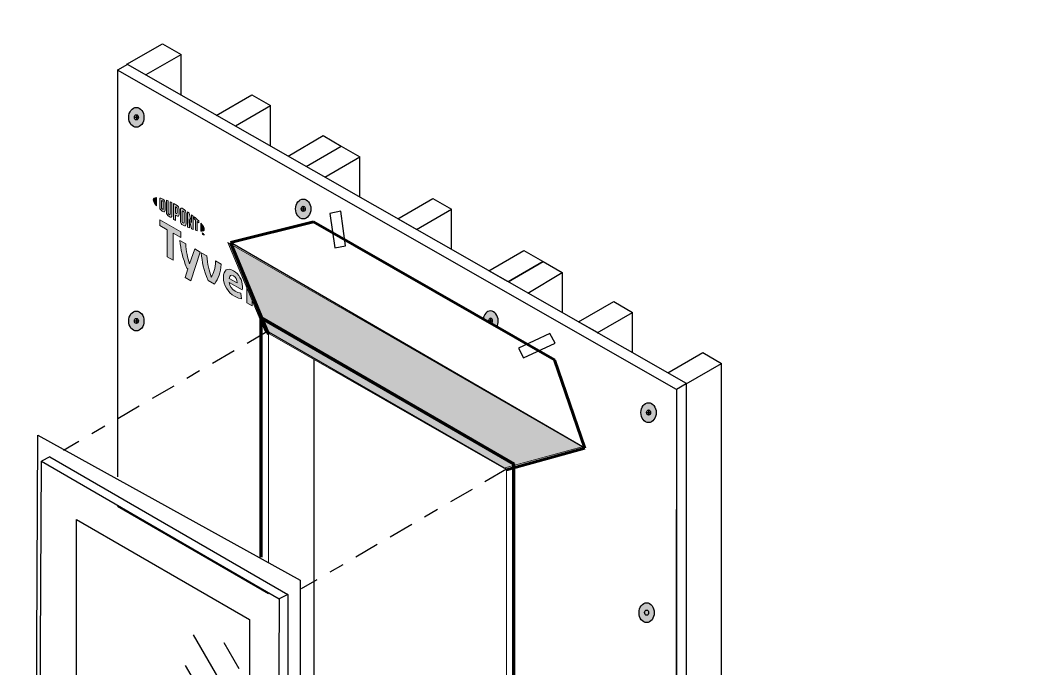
# Model space of a CAD drawing. Header units: inches. Extents: x -26 to 76, y -15 to 22.
# Drawn here: x -14.71 to -7.91, y 7.84 to 12.17 of the extents above; entities that cross this region are included whole.
import ezdxf

# ---------------------------------------------------------------- set-up
doc = ezdxf.new("R2010")
doc.units = ezdxf.units.IN
doc.header["$MEASUREMENT"] = 0
doc.linetypes.add('AI-Linetype-29', pattern=[0.541667, 0.166667, -0.041667, 0.166667, -0.041667, 0.083333, -0.041667])
doc.linetypes.add('AI-Linetype-31', pattern=[0.541667, 0.166667, -0.041667, 0.166667, -0.041667, 0.083333, -0.041667])
for name, color, linetype, lineweight in [('.ATI-DETAIL', 7, 'Continuous', 0), ('.ATI-HATCH', 7, 'Continuous', 0), ('G-ANNO-TTLB', 7, 'Continuous', 0), ('LOGOS', 7, 'Continuous', 0), ('TYVEK', 7, 'Continuous', 0)]:
    doc.layers.add(name, color=color, linetype=linetype, lineweight=lineweight)

# ---------------------------------------------------------------- blocks, each defined once
blk = doc.blocks.new('Block_88')
at = {"layer": 'TYVEK', "color": 2, "lineweight": 18, "true_color": 0xffff00}
for points in [[(-13.0516, 10.0892)], [(-13.0516, 5.9137)]]:
    blk.add_lwpolyline(points, dxfattribs=at)
blk = doc.blocks.new('Block_91')
at = {"layer": 'TYVEK', "true_color": 0x003b71, "transparency": 33554687}
h = blk.add_hatch(color=156, dxfattribs=at)
h.dxf.hatch_style = 2
edge = h.paths.add_edge_path()
edge.add_ellipse((-10.5137, 9.5484), major_axis=(0, 0.0664), ratio=0.766948, start_angle=0, end_angle=360)
at = {"layer": 'TYVEK', "color": 252, "lineweight": 25, "true_color": 0x848484}
for p, q in [((-10.5272, 9.5488), (-10.5002, 9.5488)), ((-10.5137, 9.5659), (-10.5137, 9.5316))]:
    blk.add_line(p, q, dxfattribs=at)
at = {"layer": 'TYVEK', "color": 18, "lineweight": 25, "true_color": 0x000000}
blk.add_ellipse((-10.5137, 9.5484), major_axis=(0, 0.0664), ratio=0.766948, dxfattribs=at)
at = {"layer": 'TYVEK', "color": 252, "lineweight": 25, "true_color": 0x848484}
blk.add_ellipse((-10.5137, 9.5488), major_axis=(0, 0.0171), ratio=0.788846, dxfattribs=at)
blk = doc.blocks.new('Block_92')
at = {"layer": 'TYVEK', "true_color": 0x003b71, "transparency": 33554687}
h = blk.add_hatch(color=156, dxfattribs=at)
h.dxf.hatch_style = 2
edge = h.paths.add_edge_path()
edge.add_spline(control_points=[(-11.518, 10.1611), (-11.518, 10.1468), (-11.5215, 10.1334), (-11.5273, 10.1226), (-11.5273, 10.1226), (-11.5659, 10.1447), (-11.5659, 10.1447), (-11.5659, 10.1447), (-11.569, 10.1465), (-11.569, 10.1465), (-11.569, 10.1465), (-11.5806, 10.1532), (-11.5806, 10.1532), (-11.5806, 10.1532), (-11.6187, 10.175), (-11.6187, 10.175), (-11.6138, 10.205), (-11.5934, 10.2275), (-11.569, 10.2275), (-11.5408, 10.2275), (-11.518, 10.1977), (-11.518, 10.1611)], knot_values=[0, 0, 0, 0, 1, 1, 1, 2, 2, 2, 3, 3, 3, 4, 4, 4, 5, 5, 5, 6, 6, 6, 7, 7, 7, 7], degree=3, periodic=0)
at = {"layer": 'TYVEK', "color": 252, "lineweight": 25, "true_color": 0x848484}
blk.add_line((-11.5824, 10.1614), (-11.5554, 10.1614), dxfattribs=at)
blk.add_lwpolyline([(-11.569, 10.1786), (-11.569, 10.1615), (-11.569, 10.1465)], dxfattribs=at)
at = {"layer": 'TYVEK', "color": 18, "lineweight": 25, "true_color": 0x000000}
blk.add_open_spline([(-11.518, 10.1611), (-11.518, 10.1468), (-11.5215, 10.1334), (-11.5273, 10.1226), (-11.5273, 10.1226), (-11.5659, 10.1447), (-11.5659, 10.1447), (-11.5659, 10.1447), (-11.569, 10.1465), (-11.569, 10.1465), (-11.569, 10.1465), (-11.5806, 10.1532), (-11.5806, 10.1532), (-11.5806, 10.1532), (-11.6187, 10.175), (-11.6187, 10.175), (-11.6138, 10.205), (-11.5934, 10.2275), (-11.569, 10.2275), (-11.5408, 10.2275), (-11.518, 10.1977), (-11.518, 10.1611)], degree=3, knots=[0, 0, 0, 0, 1, 1, 1, 2, 2, 2, 3, 3, 3, 4, 4, 4, 5, 5, 5, 6, 6, 6, 7, 7, 7, 7], dxfattribs=at)
at = {"layer": 'TYVEK', "color": 252, "lineweight": 25, "true_color": 0x848484}
blk.add_open_spline([(-11.5553, 10.1615), (-11.5553, 10.1533), (-11.5599, 10.1465), (-11.5659, 10.1447), (-11.5659, 10.1447), (-11.569, 10.1465), (-11.569, 10.1465), (-11.569, 10.1465), (-11.5806, 10.1532), (-11.5806, 10.1532), (-11.5819, 10.1557), (-11.5824, 10.1584), (-11.5824, 10.1615), (-11.5824, 10.1709), (-11.5763, 10.1786), (-11.569, 10.1786), (-11.5615, 10.1786), (-11.5553, 10.1709), (-11.5553, 10.1615)], degree=3, knots=[0, 0, 0, 0, 1, 1, 1, 2, 2, 2, 3, 3, 3, 4, 4, 4, 5, 5, 5, 6, 6, 6, 6], dxfattribs=at)
blk = doc.blocks.new('Block_93')
at = {"layer": 'TYVEK', "true_color": 0x003b71, "transparency": 33554687}
h = blk.add_hatch(color=156, dxfattribs=at)
h.dxf.hatch_style = 2
edge = h.paths.add_edge_path()
edge.add_ellipse((-12.8201, 10.9096), major_axis=(0, 0.0664), ratio=0.766948, start_angle=0, end_angle=360)
at = {"layer": 'TYVEK', "color": 252, "lineweight": 25, "true_color": 0x848484}
for p, q in [((-12.8336, 10.91), (-12.8066, 10.91)), ((-12.8201, 10.9272), (-12.8201, 10.8929))]:
    blk.add_line(p, q, dxfattribs=at)
at = {"layer": 'TYVEK', "color": 18, "lineweight": 25, "true_color": 0x000000}
blk.add_ellipse((-12.8201, 10.9096), major_axis=(0, 0.0664), ratio=0.766948, dxfattribs=at)
at = {"layer": 'TYVEK', "color": 252, "lineweight": 25, "true_color": 0x848484}
blk.add_ellipse((-12.8201, 10.91), major_axis=(0, 0.0171), ratio=0.788846, dxfattribs=at)
blk = doc.blocks.new('Block_94')
at = {"layer": 'TYVEK', "true_color": 0x003b71, "transparency": 33554687}
h = blk.add_hatch(color=156, dxfattribs=at)
h.dxf.hatch_style = 2
edge = h.paths.add_edge_path()
edge.add_ellipse((-13.935, 11.5215), major_axis=(0, 0.0664), ratio=0.766948, start_angle=0, end_angle=360)
at = {"layer": 'TYVEK', "color": 252, "lineweight": 25, "true_color": 0x848484}
for p, q in [((-13.9485, 11.5219), (-13.9214, 11.5219)), ((-13.935, 11.539), (-13.935, 11.5048))]:
    blk.add_line(p, q, dxfattribs=at)
at = {"layer": 'TYVEK', "color": 18, "lineweight": 25, "true_color": 0x000000}
blk.add_ellipse((-13.935, 11.5215), major_axis=(0, 0.0664), ratio=0.766948, dxfattribs=at)
at = {"layer": 'TYVEK', "color": 252, "lineweight": 25, "true_color": 0x848484}
blk.add_ellipse((-13.935, 11.5219), major_axis=(0, 0.0171), ratio=0.788846, dxfattribs=at)
blk = doc.blocks.new('Block_95')
at = {"layer": 'TYVEK', "true_color": 0x003b71, "transparency": 33554687}
h = blk.add_hatch(color=156, dxfattribs=at)
h.dxf.hatch_style = 2
edge = h.paths.add_edge_path()
edge.add_ellipse((-13.935, 10.1606), major_axis=(0, 0.0664), ratio=0.766948, start_angle=0, end_angle=360)
at = {"layer": 'TYVEK', "color": 252, "lineweight": 25, "true_color": 0x848484}
for p, q in [((-13.9485, 10.161), (-13.9214, 10.161)), ((-13.935, 10.1782), (-13.935, 10.1439))]:
    blk.add_line(p, q, dxfattribs=at)
at = {"layer": 'TYVEK', "color": 18, "lineweight": 25, "true_color": 0x000000}
blk.add_ellipse((-13.935, 10.1606), major_axis=(0, 0.0664), ratio=0.766948, dxfattribs=at)
at = {"layer": 'TYVEK', "color": 252, "lineweight": 25, "true_color": 0x848484}
blk.add_ellipse((-13.935, 10.161), major_axis=(0, 0.0171), ratio=0.788846, dxfattribs=at)
blk = doc.blocks.new('Block_96')
at = {"layer": 'TYVEK', "true_color": 0x003b71, "transparency": 33554687}
h = blk.add_hatch(color=156, dxfattribs=at)
h.dxf.hatch_style = 2
edge = h.paths.add_edge_path()
edge.add_ellipse((-10.5137, 4.1217), major_axis=(0, 0.0664), ratio=0.766948, start_angle=0, end_angle=360)
at = {"layer": 'TYVEK', "color": 252, "lineweight": 25, "true_color": 0x848484}
for p, q in [((-10.5272, 4.1221), (-10.5002, 4.1221)), ((-10.5137, 4.1392), (-10.5137, 4.105))]:
    blk.add_line(p, q, dxfattribs=at)
at = {"layer": 'TYVEK', "color": 18, "lineweight": 25, "true_color": 0x000000}
blk.add_ellipse((-10.5137, 4.1217), major_axis=(0, 0.0664), ratio=0.766948, dxfattribs=at)
at = {"layer": 'TYVEK', "color": 252, "lineweight": 25, "true_color": 0x848484}
blk.add_ellipse((-10.5137, 4.1221), major_axis=(0, 0.0171), ratio=0.788846, dxfattribs=at)
blk = doc.blocks.new('Block_97')
at = {"layer": 'TYVEK', "true_color": 0x003b71, "transparency": 33554687}
h = blk.add_hatch(color=156, dxfattribs=at)
h.dxf.hatch_style = 2
edge = h.paths.add_edge_path()
edge.add_ellipse((-10.5137, 6.9014), major_axis=(0, 0.0664), ratio=0.766948, start_angle=0, end_angle=360)
at = {"layer": 'TYVEK', "color": 252, "lineweight": 25, "true_color": 0x848484}
for p, q in [((-10.5272, 6.9018), (-10.5002, 6.9018)), ((-10.5137, 6.919), (-10.5137, 6.8847))]:
    blk.add_line(p, q, dxfattribs=at)
at = {"layer": 'TYVEK', "color": 18, "lineweight": 25, "true_color": 0x000000}
blk.add_ellipse((-10.5137, 6.9014), major_axis=(0, 0.0664), ratio=0.766948, dxfattribs=at)
at = {"layer": 'TYVEK', "color": 252, "lineweight": 25, "true_color": 0x848484}
blk.add_ellipse((-10.5137, 6.9018), major_axis=(0, 0.0171), ratio=0.788846, dxfattribs=at)
blk = doc.blocks.new('Block_98')
at = {"layer": 'TYVEK', "true_color": 0x003b71, "transparency": 33554687}
h = blk.add_hatch(color=156, dxfattribs=at)
h.dxf.hatch_style = 2
edge = h.paths.add_edge_path()
edge.add_ellipse((-10.5137, 5.5115), major_axis=(0, 0.0664), ratio=0.766948, start_angle=0, end_angle=360)
at = {"layer": 'TYVEK', "color": 252, "lineweight": 25, "true_color": 0x848484}
for p, q in [((-10.5272, 5.512), (-10.5002, 5.512)), ((-10.5137, 5.5291), (-10.5137, 5.4948))]:
    blk.add_line(p, q, dxfattribs=at)
at = {"layer": 'TYVEK', "color": 18, "lineweight": 25, "true_color": 0x000000}
blk.add_ellipse((-10.5137, 5.5115), major_axis=(0, 0.0664), ratio=0.766948, dxfattribs=at)
at = {"layer": 'TYVEK', "color": 252, "lineweight": 25, "true_color": 0x848484}
blk.add_ellipse((-10.5137, 5.512), major_axis=(0, 0.0171), ratio=0.788846, dxfattribs=at)
blk = doc.blocks.new('Block_90')
at = {"layer": 'TYVEK', "true_color": 0x003b71, "transparency": 33554687}
h = blk.add_hatch(color=156, dxfattribs=at)
h.dxf.hatch_style = 2
edge = h.paths.add_edge_path()
edge.add_ellipse((-10.5266, 8.2109), major_axis=(0, 0.0664), ratio=0.766948, start_angle=0, end_angle=360)
at = {"layer": 'TYVEK', "color": 18, "lineweight": 25, "true_color": 0x000000}
blk.add_ellipse((-10.5266, 8.2109), major_axis=(0, 0.0664), ratio=0.766948, dxfattribs=at)
at = {"layer": 'TYVEK', "color": 252, "lineweight": 25, "true_color": 0x848484}
blk.add_ellipse((-10.5266, 8.2113), major_axis=(0, 0.0171), ratio=0.788846, dxfattribs=at)
at = {"layer": 'TYVEK'}
for name in ['Block_94', 'Block_93', 'Block_95', 'Block_92', 'Block_91', 'Block_97', 'Block_98', 'Block_96']:
    blk.add_blockref(name, (0, 0), dxfattribs=at)
blk = doc.blocks.new('Block_335')
at = {"layer": 'LOGOS', "true_color": 0x848484, "transparency": 33554687}
h = blk.add_hatch(color=252, dxfattribs=at)
h.dxf.hatch_style = 2
edge = h.paths.add_edge_path()
edge.add_spline(control_points=[(-13.823, 10.9715), (-13.823, 10.9615), (-13.8145, 10.9472), (-13.7997, 10.9306), (-13.7997, 10.9306), (-13.7997, 10.9853), (-13.7997, 10.9853), (-13.8145, 10.9859), (-13.823, 10.9815), (-13.823, 10.9715)], knot_values=[0, 0, 0, 0, 1, 1, 1, 2, 2, 2, 3, 3, 3, 3], degree=3, periodic=0)
h = blk.add_hatch(color=252, dxfattribs=at)
h.dxf.hatch_style = 2
edge = h.paths.add_edge_path()
edge.add_spline(control_points=[(-13.7552, 10.91), (-13.7552, 10.9058), (-13.7574, 10.9057), (-13.7601, 10.9072), (-13.762, 10.9083), (-13.7652, 10.9111), (-13.7678, 10.9133), (-13.7678, 10.9133), (-13.7678, 10.9657), (-13.7678, 10.9657), (-13.7652, 10.965), (-13.762, 10.964), (-13.7601, 10.9629), (-13.7574, 10.9613), (-13.7552, 10.9586), (-13.7552, 10.9544), (-13.7552, 10.9544), (-13.7552, 10.91), (-13.7552, 10.91)], knot_values=[0, 0, 0, 0, 1, 1, 1, 2, 2, 2, 3, 3, 3, 4, 4, 4, 5, 5, 5, 6, 6, 6, 6], degree=3, periodic=0)
edge = h.paths.add_edge_path()
edge.add_spline(control_points=[(-13.7583, 10.9755), (-13.7624, 10.9779), (-13.7684, 10.98), (-13.7792, 10.9823), (-13.7792, 10.9823), (-13.7792, 10.9098), (-13.7792, 10.9098), (-13.7696, 10.9011), (-13.7624, 10.8948), (-13.7583, 10.8925), (-13.7488, 10.887), (-13.7434, 10.8905), (-13.7434, 10.9013), (-13.7434, 10.9013), (-13.7434, 10.9495), (-13.7434, 10.9495), (-13.7434, 10.9602), (-13.7488, 10.97), (-13.7583, 10.9755)], knot_values=[0, 0, 0, 0, 1, 1, 1, 2, 2, 2, 3, 3, 3, 4, 4, 4, 5, 5, 5, 6, 6, 6, 6], degree=3, periodic=0)
h = blk.add_hatch(color=252, dxfattribs=at)
h.dxf.hatch_style = 2
edge = h.paths.add_edge_path()
edge.add_spline(control_points=[(-13.7101, 10.8755), (-13.7101, 10.8713), (-13.7114, 10.8693), (-13.716, 10.8726), (-13.7205, 10.8758), (-13.7217, 10.8787), (-13.7217, 10.8837), (-13.7217, 10.8837), (-13.7217, 10.9627), (-13.7217, 10.9627), (-13.7247, 10.964), (-13.7313, 10.9668), (-13.7342, 10.968), (-13.7342, 10.968), (-13.7342, 10.8881), (-13.7342, 10.8881), (-13.7342, 10.8753), (-13.7288, 10.8673), (-13.716, 10.8582), (-13.7043, 10.8499), (-13.6971, 10.8526), (-13.6971, 10.8667), (-13.6971, 10.8667), (-13.6971, 10.9511), (-13.6971, 10.9511), (-13.6996, 10.9524), (-13.7076, 10.9562), (-13.7101, 10.9574), (-13.7101, 10.9574), (-13.7101, 10.8755), (-13.7101, 10.8755)], knot_values=[0, 0, 0, 0, 1, 1, 1, 2, 2, 2, 3, 3, 3, 4, 4, 4, 5, 5, 5, 6, 6, 6, 7, 7, 7, 8, 8, 8, 9, 9, 9, 10, 10, 10, 10], degree=3, periodic=0)
h = blk.add_hatch(color=252, dxfattribs=at)
h.dxf.hatch_style = 2
edge = h.paths.add_edge_path()
edge.add_spline(control_points=[(-13.6627, 10.8827), (-13.6627, 10.8782), (-13.6641, 10.8766), (-13.6694, 10.8797), (-13.6694, 10.8797), (-13.674, 10.8823), (-13.674, 10.8823), (-13.674, 10.8823), (-13.674, 10.9243), (-13.674, 10.9243), (-13.6719, 10.9233), (-13.6708, 10.9226), (-13.6696, 10.9219), (-13.6638, 10.9186), (-13.6627, 10.9155), (-13.6627, 10.9108), (-13.6627, 10.9108), (-13.6627, 10.8827), (-13.6627, 10.8827)], knot_values=[0, 0, 0, 0, 1, 1, 1, 2, 2, 2, 3, 3, 3, 4, 4, 4, 5, 5, 5, 6, 6, 6, 6], degree=3, periodic=0)
edge = h.paths.add_edge_path()
edge.add_spline(control_points=[(-13.6688, 10.9363), (-13.671, 10.9376), (-13.6794, 10.942), (-13.687, 10.9459), (-13.687, 10.9459), (-13.687, 10.8397), (-13.687, 10.8397), (-13.6844, 10.838), (-13.6776, 10.8337), (-13.674, 10.8315), (-13.674, 10.8315), (-13.674, 10.8676), (-13.674, 10.8676), (-13.674, 10.8676), (-13.6688, 10.8647), (-13.6688, 10.8647), (-13.6552, 10.8568), (-13.6495, 10.8605), (-13.6495, 10.874), (-13.6495, 10.874), (-13.6495, 10.9054), (-13.6495, 10.9054), (-13.6495, 10.9186), (-13.6559, 10.9288), (-13.6688, 10.9363)], knot_values=[0, 0, 0, 0, 1, 1, 1, 2, 2, 2, 3, 3, 3, 4, 4, 4, 5, 5, 5, 6, 6, 6, 7, 7, 7, 8, 8, 8, 8], degree=3, periodic=0)
h = blk.add_hatch(color=252, dxfattribs=at)
h.dxf.hatch_style = 2
edge = h.paths.add_edge_path()
edge.add_spline(control_points=[(-13.6162, 10.8187), (-13.6162, 10.8145), (-13.6173, 10.8132), (-13.622, 10.8157), (-13.6267, 10.8182), (-13.628, 10.8212), (-13.628, 10.8257), (-13.628, 10.8257), (-13.628, 10.8919), (-13.628, 10.8919), (-13.628, 10.8962), (-13.6267, 10.8979), (-13.622, 10.895), (-13.6173, 10.8922), (-13.6162, 10.8893), (-13.6162, 10.8851), (-13.6162, 10.8851), (-13.6162, 10.8187), (-13.6162, 10.8187)], knot_values=[0, 0, 0, 0, 1, 1, 1, 2, 2, 2, 3, 3, 3, 4, 4, 4, 5, 5, 5, 6, 6, 6, 6], degree=3, periodic=0)
edge = h.paths.add_edge_path()
edge.add_spline(control_points=[(-13.622, 10.9098), (-13.6341, 10.9175), (-13.6412, 10.9155), (-13.6412, 10.9015), (-13.6412, 10.9015), (-13.6412, 10.832), (-13.6412, 10.832), (-13.6412, 10.8172), (-13.6346, 10.8075), (-13.622, 10.8007), (-13.6095, 10.7941), (-13.603, 10.7958), (-13.603, 10.8115), (-13.603, 10.8115), (-13.603, 10.8779), (-13.603, 10.8779), (-13.603, 10.8929), (-13.6088, 10.9016), (-13.622, 10.9098)], knot_values=[0, 0, 0, 0, 1, 1, 1, 2, 2, 2, 3, 3, 3, 4, 4, 4, 5, 5, 5, 6, 6, 6, 6], degree=3, periodic=0)
h = blk.add_hatch(color=252, dxfattribs=at)
h.dxf.hatch_style = 2
edge = h.paths.add_edge_path()
edge.add_spline(control_points=[(-13.5668, 10.8188), (-13.5668, 10.8188), (-13.5813, 10.8812), (-13.5813, 10.8812), (-13.5852, 10.8841), (-13.5899, 10.8874), (-13.5936, 10.8899), (-13.5936, 10.8899), (-13.5936, 10.7879), (-13.5936, 10.7879), (-13.591, 10.7867), (-13.5845, 10.7838), (-13.5811, 10.7823), (-13.5811, 10.7823), (-13.5821, 10.843), (-13.5821, 10.843), (-13.5821, 10.843), (-13.5668, 10.7764), (-13.5668, 10.7764), (-13.5636, 10.7751), (-13.5588, 10.7733), (-13.5557, 10.7722), (-13.5557, 10.7722), (-13.5557, 10.8618), (-13.5557, 10.8618), (-13.5589, 10.8645), (-13.5649, 10.869), (-13.5677, 10.8712), (-13.5677, 10.8712), (-13.5668, 10.8188), (-13.5668, 10.8188)], knot_values=[0, 0, 0, 0, 1, 1, 1, 2, 2, 2, 3, 3, 3, 4, 4, 4, 5, 5, 5, 6, 6, 6, 7, 7, 7, 8, 8, 8, 9, 9, 9, 10, 10, 10, 10], degree=3, periodic=0)
h = blk.add_hatch(color=252, dxfattribs=at)
h.dxf.hatch_style = 2
edge = h.paths.add_edge_path()
edge.add_spline(control_points=[(-13.5492, 10.8425), (-13.546, 10.8399), (-13.5428, 10.8374), (-13.5397, 10.8348), (-13.5397, 10.8348), (-13.5397, 10.767), (-13.5397, 10.767), (-13.5369, 10.7661), (-13.5316, 10.7646), (-13.5281, 10.7638), (-13.5281, 10.7638), (-13.5281, 10.8249), (-13.5281, 10.8249), (-13.5247, 10.8219), (-13.5215, 10.819), (-13.5186, 10.8164), (-13.5186, 10.8164), (-13.5186, 10.8295), (-13.5186, 10.8295), (-13.5278, 10.8385), (-13.5377, 10.8472), (-13.5492, 10.8566), (-13.5492, 10.8566), (-13.5492, 10.8425), (-13.5492, 10.8425)], knot_values=[0, 0, 0, 0, 1, 1, 1, 2, 2, 2, 3, 3, 3, 4, 4, 4, 5, 5, 5, 6, 6, 6, 7, 7, 7, 8, 8, 8, 8], degree=3, periodic=0)
h = blk.add_hatch(color=252, dxfattribs=at)
h.dxf.hatch_style = 2
edge = h.paths.add_edge_path()
edge.add_spline(control_points=[(-13.4813, 10.7742), (-13.4813, 10.7642), (-13.4898, 10.7597), (-13.5046, 10.7602), (-13.5046, 10.7602), (-13.5046, 10.815), (-13.5046, 10.815), (-13.4898, 10.7984), (-13.4813, 10.7841), (-13.4813, 10.7742)], knot_values=[0, 0, 0, 0, 1, 1, 1, 2, 2, 2, 3, 3, 3, 3], degree=3, periodic=0)
h = blk.add_hatch(color=252, dxfattribs=at)
h.dxf.hatch_style = 2
edge = h.paths.add_edge_path()
edge.add_spline(control_points=[(-13.4952, 10.7493), (-13.4952, 10.7493), (-13.4952, 10.7479), (-13.4952, 10.7479), (-13.4952, 10.7479), (-13.4931, 10.7468), (-13.4931, 10.7468), (-13.4931, 10.7468), (-13.4931, 10.7402), (-13.4931, 10.7402), (-13.4931, 10.7402), (-13.4917, 10.7394), (-13.4917, 10.7394), (-13.4917, 10.7394), (-13.4917, 10.7459), (-13.4917, 10.7459), (-13.4917, 10.7459), (-13.4896, 10.7447), (-13.4896, 10.7447), (-13.4896, 10.7447), (-13.4896, 10.7461), (-13.4896, 10.7461), (-13.4896, 10.7461), (-13.4952, 10.7493), (-13.4952, 10.7493)], knot_values=[0, 0, 0, 0, 1, 1, 1, 2, 2, 2, 3, 3, 3, 4, 4, 4, 5, 5, 5, 6, 6, 6, 7, 7, 7, 8, 8, 8, 8], degree=3, periodic=0)
edge = h.paths.add_edge_path()
edge.add_spline(control_points=[(-13.4826, 10.742), (-13.4826, 10.742), (-13.4846, 10.7395), (-13.4846, 10.7395), (-13.4846, 10.7395), (-13.4867, 10.7444), (-13.4867, 10.7444), (-13.4867, 10.7444), (-13.4881, 10.7452), (-13.4881, 10.7452), (-13.4881, 10.7452), (-13.4881, 10.7373), (-13.4881, 10.7373), (-13.4881, 10.7373), (-13.4869, 10.7366), (-13.4869, 10.7366), (-13.4869, 10.7366), (-13.4869, 10.7422), (-13.4869, 10.7422), (-13.4869, 10.7422), (-13.4848, 10.7372), (-13.4848, 10.7372), (-13.4848, 10.7372), (-13.4846, 10.7372), (-13.4846, 10.7372), (-13.4846, 10.7372), (-13.4826, 10.7397), (-13.4826, 10.7397), (-13.4826, 10.7397), (-13.4826, 10.7341), (-13.4826, 10.7341), (-13.4826, 10.7341), (-13.4813, 10.7333), (-13.4813, 10.7333), (-13.4813, 10.7333), (-13.4813, 10.7412), (-13.4813, 10.7412), (-13.4813, 10.7412), (-13.4826, 10.742), (-13.4826, 10.742)], knot_values=[0, 0, 0, 0, 1, 1, 1, 2, 2, 2, 3, 3, 3, 4, 4, 4, 5, 5, 5, 6, 6, 6, 7, 7, 7, 8, 8, 8, 9, 9, 9, 10, 10, 10, 11, 11, 11, 12, 12, 12, 13, 13, 13, 13], degree=3, periodic=0)
at = {"layer": 'LOGOS'}
for points, knots in [([(-13.823, 10.9715), (-13.823, 10.9615), (-13.8145, 10.9472), (-13.7997, 10.9306), (-13.7997, 10.9306), (-13.7997, 10.9853), (-13.7997, 10.9853), (-13.8145, 10.9859), (-13.823, 10.9815), (-13.823, 10.9715)], [0, 0, 0, 0, 1, 1, 1, 2, 2, 2, 3, 3, 3, 3]), ([(-13.7583, 10.9755), (-13.7624, 10.9779), (-13.7684, 10.98), (-13.7792, 10.9823), (-13.7792, 10.9823), (-13.7792, 10.9098), (-13.7792, 10.9098), (-13.7696, 10.9011), (-13.7624, 10.8948), (-13.7583, 10.8925), (-13.7488, 10.887), (-13.7434, 10.8905), (-13.7434, 10.9013), (-13.7434, 10.9013), (-13.7434, 10.9495), (-13.7434, 10.9495), (-13.7434, 10.9602), (-13.7488, 10.97), (-13.7583, 10.9755)], [0, 0, 0, 0, 1, 1, 1, 2, 2, 2, 3, 3, 3, 4, 4, 4, 5, 5, 5, 6, 6, 6, 6]), ([(-13.7552, 10.91), (-13.7552, 10.9058), (-13.7574, 10.9057), (-13.7601, 10.9072), (-13.762, 10.9083), (-13.7652, 10.9111), (-13.7678, 10.9133), (-13.7678, 10.9133), (-13.7678, 10.9657), (-13.7678, 10.9657), (-13.7652, 10.965), (-13.762, 10.964), (-13.7601, 10.9629), (-13.7574, 10.9613), (-13.7552, 10.9586), (-13.7552, 10.9544), (-13.7552, 10.9544), (-13.7552, 10.91), (-13.7552, 10.91)], [0, 0, 0, 0, 1, 1, 1, 2, 2, 2, 3, 3, 3, 4, 4, 4, 5, 5, 5, 6, 6, 6, 6]), ([(-13.7101, 10.8755), (-13.7101, 10.8713), (-13.7114, 10.8693), (-13.716, 10.8726), (-13.7205, 10.8758), (-13.7217, 10.8787), (-13.7217, 10.8837), (-13.7217, 10.8837), (-13.7217, 10.9627), (-13.7217, 10.9627), (-13.7247, 10.964), (-13.7313, 10.9668), (-13.7342, 10.968), (-13.7342, 10.968), (-13.7342, 10.8881), (-13.7342, 10.8881), (-13.7342, 10.8753), (-13.7288, 10.8673), (-13.716, 10.8582), (-13.7043, 10.8499), (-13.6971, 10.8526), (-13.6971, 10.8667), (-13.6971, 10.8667), (-13.6971, 10.9511), (-13.6971, 10.9511), (-13.6996, 10.9524), (-13.7076, 10.9562), (-13.7101, 10.9574), (-13.7101, 10.9574), (-13.7101, 10.8755), (-13.7101, 10.8755)], [0, 0, 0, 0, 1, 1, 1, 2, 2, 2, 3, 3, 3, 4, 4, 4, 5, 5, 5, 6, 6, 6, 7, 7, 7, 8, 8, 8, 9, 9, 9, 10, 10, 10, 10]), ([(-13.6688, 10.9363), (-13.671, 10.9376), (-13.6794, 10.942), (-13.687, 10.9459), (-13.687, 10.9459), (-13.687, 10.8397), (-13.687, 10.8397), (-13.6844, 10.838), (-13.6776, 10.8337), (-13.674, 10.8315), (-13.674, 10.8315), (-13.674, 10.8676), (-13.674, 10.8676), (-13.674, 10.8676), (-13.6688, 10.8647), (-13.6688, 10.8647), (-13.6552, 10.8568), (-13.6495, 10.8605), (-13.6495, 10.874), (-13.6495, 10.874), (-13.6495, 10.9054), (-13.6495, 10.9054), (-13.6495, 10.9186), (-13.6559, 10.9288), (-13.6688, 10.9363)], [0, 0, 0, 0, 1, 1, 1, 2, 2, 2, 3, 3, 3, 4, 4, 4, 5, 5, 5, 6, 6, 6, 7, 7, 7, 8, 8, 8, 8]), ([(-13.6627, 10.8827), (-13.6627, 10.8782), (-13.6641, 10.8766), (-13.6694, 10.8797), (-13.6694, 10.8797), (-13.674, 10.8823), (-13.674, 10.8823), (-13.674, 10.8823), (-13.674, 10.9243), (-13.674, 10.9243), (-13.6719, 10.9233), (-13.6708, 10.9226), (-13.6696, 10.9219), (-13.6638, 10.9186), (-13.6627, 10.9155), (-13.6627, 10.9108), (-13.6627, 10.9108), (-13.6627, 10.8827), (-13.6627, 10.8827)], [0, 0, 0, 0, 1, 1, 1, 2, 2, 2, 3, 3, 3, 4, 4, 4, 5, 5, 5, 6, 6, 6, 6]), ([(-13.622, 10.9098), (-13.6341, 10.9175), (-13.6412, 10.9155), (-13.6412, 10.9015), (-13.6412, 10.9015), (-13.6412, 10.832), (-13.6412, 10.832), (-13.6412, 10.8172), (-13.6346, 10.8075), (-13.622, 10.8007), (-13.6095, 10.7941), (-13.603, 10.7958), (-13.603, 10.8115), (-13.603, 10.8115), (-13.603, 10.8779), (-13.603, 10.8779), (-13.603, 10.8929), (-13.6088, 10.9016), (-13.622, 10.9098)], [0, 0, 0, 0, 1, 1, 1, 2, 2, 2, 3, 3, 3, 4, 4, 4, 5, 5, 5, 6, 6, 6, 6]), ([(-13.6162, 10.8187), (-13.6162, 10.8145), (-13.6173, 10.8132), (-13.622, 10.8157), (-13.6267, 10.8182), (-13.628, 10.8212), (-13.628, 10.8257), (-13.628, 10.8257), (-13.628, 10.8919), (-13.628, 10.8919), (-13.628, 10.8962), (-13.6267, 10.8979), (-13.622, 10.895), (-13.6173, 10.8922), (-13.6162, 10.8893), (-13.6162, 10.8851), (-13.6162, 10.8851), (-13.6162, 10.8187), (-13.6162, 10.8187)], [0, 0, 0, 0, 1, 1, 1, 2, 2, 2, 3, 3, 3, 4, 4, 4, 5, 5, 5, 6, 6, 6, 6]), ([(-13.5668, 10.8188), (-13.5668, 10.8188), (-13.5813, 10.8812), (-13.5813, 10.8812), (-13.5852, 10.8841), (-13.5899, 10.8874), (-13.5936, 10.8899), (-13.5936, 10.8899), (-13.5936, 10.7879), (-13.5936, 10.7879), (-13.591, 10.7867), (-13.5845, 10.7838), (-13.5811, 10.7823), (-13.5811, 10.7823), (-13.5821, 10.843), (-13.5821, 10.843), (-13.5821, 10.843), (-13.5668, 10.7764), (-13.5668, 10.7764), (-13.5636, 10.7751), (-13.5588, 10.7733), (-13.5557, 10.7722), (-13.5557, 10.7722), (-13.5557, 10.8618), (-13.5557, 10.8618), (-13.5589, 10.8645), (-13.5649, 10.869), (-13.5677, 10.8712), (-13.5677, 10.8712), (-13.5668, 10.8188), (-13.5668, 10.8188)], [0, 0, 0, 0, 1, 1, 1, 2, 2, 2, 3, 3, 3, 4, 4, 4, 5, 5, 5, 6, 6, 6, 7, 7, 7, 8, 8, 8, 9, 9, 9, 10, 10, 10, 10]), ([(-13.5492, 10.8425), (-13.546, 10.8399), (-13.5428, 10.8374), (-13.5397, 10.8348), (-13.5397, 10.8348), (-13.5397, 10.767), (-13.5397, 10.767), (-13.5369, 10.7661), (-13.5316, 10.7646), (-13.5281, 10.7638), (-13.5281, 10.7638), (-13.5281, 10.8249), (-13.5281, 10.8249), (-13.5247, 10.8219), (-13.5215, 10.819), (-13.5186, 10.8164), (-13.5186, 10.8164), (-13.5186, 10.8295), (-13.5186, 10.8295), (-13.5278, 10.8385), (-13.5377, 10.8472), (-13.5492, 10.8566), (-13.5492, 10.8566), (-13.5492, 10.8425), (-13.5492, 10.8425)], [0, 0, 0, 0, 1, 1, 1, 2, 2, 2, 3, 3, 3, 4, 4, 4, 5, 5, 5, 6, 6, 6, 7, 7, 7, 8, 8, 8, 8]), ([(-13.4813, 10.7742), (-13.4813, 10.7642), (-13.4898, 10.7597), (-13.5046, 10.7602), (-13.5046, 10.7602), (-13.5046, 10.815), (-13.5046, 10.815), (-13.4898, 10.7984), (-13.4813, 10.7841), (-13.4813, 10.7742)], [0, 0, 0, 0, 1, 1, 1, 2, 2, 2, 3, 3, 3, 3]), ([(-13.4952, 10.7493), (-13.4952, 10.7493), (-13.4952, 10.7479), (-13.4952, 10.7479), (-13.4952, 10.7479), (-13.4931, 10.7468), (-13.4931, 10.7468), (-13.4931, 10.7468), (-13.4931, 10.7402), (-13.4931, 10.7402), (-13.4931, 10.7402), (-13.4917, 10.7394), (-13.4917, 10.7394), (-13.4917, 10.7394), (-13.4917, 10.7459), (-13.4917, 10.7459), (-13.4917, 10.7459), (-13.4896, 10.7447), (-13.4896, 10.7447), (-13.4896, 10.7447), (-13.4896, 10.7461), (-13.4896, 10.7461), (-13.4896, 10.7461), (-13.4952, 10.7493), (-13.4952, 10.7493)], [0, 0, 0, 0, 1, 1, 1, 2, 2, 2, 3, 3, 3, 4, 4, 4, 5, 5, 5, 6, 6, 6, 7, 7, 7, 8, 8, 8, 8]), ([(-13.4826, 10.742), (-13.4826, 10.742), (-13.4846, 10.7395), (-13.4846, 10.7395), (-13.4846, 10.7395), (-13.4867, 10.7444), (-13.4867, 10.7444), (-13.4867, 10.7444), (-13.4881, 10.7452), (-13.4881, 10.7452), (-13.4881, 10.7452), (-13.4881, 10.7373), (-13.4881, 10.7373), (-13.4881, 10.7373), (-13.4869, 10.7366), (-13.4869, 10.7366), (-13.4869, 10.7366), (-13.4869, 10.7422), (-13.4869, 10.7422), (-13.4869, 10.7422), (-13.4848, 10.7372), (-13.4848, 10.7372), (-13.4848, 10.7372), (-13.4846, 10.7372), (-13.4846, 10.7372), (-13.4846, 10.7372), (-13.4826, 10.7397), (-13.4826, 10.7397), (-13.4826, 10.7397), (-13.4826, 10.7341), (-13.4826, 10.7341), (-13.4826, 10.7341), (-13.4813, 10.7333), (-13.4813, 10.7333), (-13.4813, 10.7333), (-13.4813, 10.7412), (-13.4813, 10.7412), (-13.4813, 10.7412), (-13.4826, 10.742), (-13.4826, 10.742)], [0, 0, 0, 0, 1, 1, 1, 2, 2, 2, 3, 3, 3, 4, 4, 4, 5, 5, 5, 6, 6, 6, 7, 7, 7, 8, 8, 8, 9, 9, 9, 10, 10, 10, 11, 11, 11, 12, 12, 12, 13, 13, 13, 13])]:
    blk.add_open_spline(points, degree=3, knots=knots, dxfattribs=at)
blk = doc.blocks.new('Block_339')
at = {"layer": 'LOGOS', "true_color": 0x848484, "transparency": 33554687}
h = blk.add_hatch(color=252, dxfattribs=at)
h.dxf.hatch_style = 2
h.paths.add_polyline_path([(-13.6389, 10.7558), (-13.7792, 10.8368), (-13.7792, 10.7987), (-13.7285, 10.7694), (-13.7285, 10.5889), (-13.6896, 10.5664), (-13.6896, 10.7469), (-13.6389, 10.7177)])
h = blk.add_hatch(color=252, dxfattribs=at)
h.dxf.hatch_style = 2
edge = h.paths.add_edge_path()
edge.add_spline(control_points=[(-13.4057, 10.5621), (-13.4082, 10.5101), (-13.4185, 10.4799), (-13.4346, 10.4539), (-13.4501, 10.4981), (-13.4602, 10.5402), (-13.4632, 10.5953), (-13.4632, 10.5953), (-13.501, 10.6172), (-13.501, 10.6172), (-13.497, 10.552), (-13.4847, 10.5047), (-13.4553, 10.4312), (-13.4553, 10.4312), (-13.4136, 10.4071), (-13.4136, 10.4071), (-13.3853, 10.4473), (-13.3736, 10.4808), (-13.3681, 10.5404), (-13.3681, 10.5404), (-13.4057, 10.5621), (-13.4057, 10.5621)], knot_values=[0, 0, 0, 0, 1, 1, 1, 2, 2, 2, 3, 3, 3, 4, 4, 4, 5, 5, 5, 6, 6, 6, 7, 7, 7, 7], degree=3, periodic=0)
h = blk.add_hatch(color=252, dxfattribs=at)
h.dxf.hatch_style = 2
edge = h.paths.add_edge_path()
edge.add_spline(control_points=[(-13.2627, 10.415), (-13.2627, 10.415), (-13.3145, 10.4448), (-13.3145, 10.4448), (-13.312, 10.4645), (-13.3016, 10.4715), (-13.2859, 10.4623), (-13.2709, 10.4537), (-13.2627, 10.4361), (-13.2627, 10.4187), (-13.2627, 10.4187), (-13.2627, 10.415), (-13.2627, 10.415)], knot_values=[0, 0, 0, 0, 1, 1, 1, 2, 2, 2, 3, 3, 3, 4, 4, 4, 4], degree=3, periodic=0)
edge = h.paths.add_edge_path()
edge.add_spline(control_points=[(-13.2267, 10.3916), (-13.2267, 10.4334), (-13.2502, 10.4761), (-13.2859, 10.4966), (-13.3259, 10.5198), (-13.3534, 10.5019), (-13.3534, 10.4523), (-13.3534, 10.4005), (-13.3234, 10.3513), (-13.2796, 10.3259), (-13.2616, 10.3157), (-13.244, 10.3097), (-13.2319, 10.3091), (-13.2319, 10.3091), (-13.2378, 10.3472), (-13.2378, 10.3472), (-13.2496, 10.3483), (-13.2624, 10.3523), (-13.2758, 10.36), (-13.2976, 10.3726), (-13.3103, 10.3912), (-13.314, 10.4183), (-13.314, 10.4183), (-13.2278, 10.3686), (-13.2278, 10.3686), (-13.2273, 10.3744), (-13.2267, 10.3823), (-13.2267, 10.3916)], knot_values=[0, 0, 0, 0, 1, 1, 1, 2, 2, 2, 3, 3, 3, 4, 4, 4, 5, 5, 5, 6, 6, 6, 7, 7, 7, 8, 8, 8, 9, 9, 9, 9], degree=3, periodic=0)
h = blk.add_hatch(color=252, dxfattribs=at)
h.dxf.hatch_style = 2
edge = h.paths.add_edge_path()
edge.add_spline(control_points=[(-13.1981, 10.427), (-13.1981, 10.427), (-13.1981, 10.2827), (-13.1981, 10.2827), (-13.1981, 10.2827), (-13.1605, 10.2609), (-13.1605, 10.2609), (-13.1605, 10.2609), (-13.1605, 10.3079), (-13.1605, 10.3079), (-13.1567, 10.3083), (-13.1531, 10.309), (-13.1496, 10.3097), (-13.1496, 10.3097), (-13.1981, 10.427), (-13.1981, 10.427)], knot_values=[0, 0, 0, 0, 1, 1, 1, 2, 2, 2, 3, 3, 3, 4, 4, 4, 5, 5, 5, 5], degree=3, periodic=0)
at = {"layer": 'LOGOS'}
blk.add_lwpolyline([(-13.6389, 10.7558), (-13.7792, 10.8368), (-13.7792, 10.7987), (-13.7285, 10.7694), (-13.7285, 10.5889), (-13.6896, 10.5664), (-13.6896, 10.7469), (-13.6389, 10.7177)], close=True, dxfattribs=at)
for points, knots in [([(-13.4057, 10.5621), (-13.4082, 10.5101), (-13.4185, 10.4799), (-13.4346, 10.4539), (-13.4501, 10.4981), (-13.4602, 10.5402), (-13.4632, 10.5953), (-13.4632, 10.5953), (-13.501, 10.6172), (-13.501, 10.6172), (-13.497, 10.552), (-13.4847, 10.5047), (-13.4553, 10.4312), (-13.4553, 10.4312), (-13.4136, 10.4071), (-13.4136, 10.4071), (-13.3853, 10.4473), (-13.3736, 10.4808), (-13.3681, 10.5404), (-13.3681, 10.5404), (-13.4057, 10.5621), (-13.4057, 10.5621)], [0, 0, 0, 0, 1, 1, 1, 2, 2, 2, 3, 3, 3, 4, 4, 4, 5, 5, 5, 6, 6, 6, 7, 7, 7, 7]), ([(-13.2267, 10.3916), (-13.2267, 10.4334), (-13.2502, 10.4761), (-13.2859, 10.4966), (-13.3259, 10.5198), (-13.3534, 10.5019), (-13.3534, 10.4523), (-13.3534, 10.4005), (-13.3234, 10.3513), (-13.2796, 10.3259), (-13.2616, 10.3157), (-13.244, 10.3097), (-13.2319, 10.3091), (-13.2319, 10.3091), (-13.2378, 10.3472), (-13.2378, 10.3472), (-13.2496, 10.3483), (-13.2624, 10.3523), (-13.2758, 10.36), (-13.2976, 10.3726), (-13.3103, 10.3912), (-13.314, 10.4183), (-13.314, 10.4183), (-13.2278, 10.3686), (-13.2278, 10.3686), (-13.2273, 10.3744), (-13.2267, 10.3823), (-13.2267, 10.3916)], [0, 0, 0, 0, 1, 1, 1, 2, 2, 2, 3, 3, 3, 4, 4, 4, 5, 5, 5, 6, 6, 6, 7, 7, 7, 8, 8, 8, 9, 9, 9, 9]), ([(-13.2627, 10.415), (-13.2627, 10.415), (-13.3145, 10.4448), (-13.3145, 10.4448), (-13.312, 10.4645), (-13.3016, 10.4715), (-13.2859, 10.4623), (-13.2709, 10.4537), (-13.2627, 10.4361), (-13.2627, 10.4187), (-13.2627, 10.4187), (-13.2627, 10.415), (-13.2627, 10.415)], [0, 0, 0, 0, 1, 1, 1, 2, 2, 2, 3, 3, 3, 4, 4, 4, 4]), ([(-13.1981, 10.427), (-13.1981, 10.427), (-13.1981, 10.2827), (-13.1981, 10.2827), (-13.1981, 10.2827), (-13.1605, 10.2609), (-13.1605, 10.2609), (-13.1605, 10.2609), (-13.1605, 10.3079), (-13.1605, 10.3079), (-13.1567, 10.3083), (-13.1531, 10.309), (-13.1496, 10.3097), (-13.1496, 10.3097), (-13.1981, 10.427), (-13.1981, 10.427)], [0, 0, 0, 0, 1, 1, 1, 2, 2, 2, 3, 3, 3, 4, 4, 4, 5, 5, 5, 5])]:
    blk.add_open_spline(points, degree=3, knots=knots, dxfattribs=at)
blk = doc.blocks.new('Block_338')
at = {"layer": 'LOGOS', "true_color": 0x848484, "transparency": 33554687}
h = blk.add_hatch(color=252, dxfattribs=at)
h.dxf.hatch_style = 2
edge = h.paths.add_edge_path()
edge.add_spline(control_points=[(-13.5453, 10.6427), (-13.5453, 10.6427), (-13.5791, 10.5421), (-13.5791, 10.5421), (-13.5934, 10.5842), (-13.6027, 10.6249), (-13.6056, 10.6775), (-13.6056, 10.6775), (-13.6435, 10.6994), (-13.6435, 10.6994), (-13.6394, 10.6343), (-13.6271, 10.5869), (-13.5977, 10.5134), (-13.5977, 10.5134), (-13.5901, 10.509), (-13.5901, 10.509), (-13.5901, 10.509), (-13.6094, 10.4515), (-13.6094, 10.4515), (-13.6094, 10.4515), (-13.5718, 10.4298), (-13.5718, 10.4298), (-13.5718, 10.4298), (-13.5077, 10.621), (-13.5077, 10.621), (-13.5077, 10.621), (-13.5453, 10.6427), (-13.5453, 10.6427)], knot_values=[0, 0, 0, 0, 1, 1, 1, 2, 2, 2, 3, 3, 3, 4, 4, 4, 5, 5, 5, 6, 6, 6, 7, 7, 7, 8, 8, 8, 9, 9, 9, 9], degree=3, periodic=0)
at = {"layer": 'LOGOS'}
blk.add_open_spline([(-13.5453, 10.6427), (-13.5453, 10.6427), (-13.5791, 10.5421), (-13.5791, 10.5421), (-13.5934, 10.5842), (-13.6027, 10.6249), (-13.6056, 10.6775), (-13.6056, 10.6775), (-13.6435, 10.6994), (-13.6435, 10.6994), (-13.6394, 10.6343), (-13.6271, 10.5869), (-13.5977, 10.5134), (-13.5977, 10.5134), (-13.5901, 10.509), (-13.5901, 10.509), (-13.5901, 10.509), (-13.6094, 10.4515), (-13.6094, 10.4515), (-13.6094, 10.4515), (-13.5718, 10.4298), (-13.5718, 10.4298), (-13.5718, 10.4298), (-13.5077, 10.621), (-13.5077, 10.621), (-13.5077, 10.621), (-13.5453, 10.6427), (-13.5453, 10.6427)], degree=3, knots=[0, 0, 0, 0, 1, 1, 1, 2, 2, 2, 3, 3, 3, 4, 4, 4, 5, 5, 5, 6, 6, 6, 7, 7, 7, 8, 8, 8, 9, 9, 9, 9], dxfattribs=at)
blk.add_blockref('Block_339', (0, 0), dxfattribs=at)
blk = doc.blocks.new('Block_337')
at = {"layer": 'LOGOS'}
blk.add_blockref('Block_338', (0, 0), dxfattribs=at)
blk = doc.blocks.new('Block_336')
at = {"layer": 'LOGOS'}
blk.add_blockref('Block_337', (0, 0), dxfattribs=at)
blk = doc.blocks.new('Block_334')
at = {"layer": 'LOGOS'}
for name in ['Block_335', 'Block_336']:
    blk.add_blockref(name, (0, 0), dxfattribs=at)
blk = doc.blocks.new('Block_403')
at = {"layer": '.ATI-DETAIL', "color": 3, "lineweight": 25, "true_color": 0x00ff00}
for p, q in [((-14.5132, 9.2523), (-14.5694, 9.2233)), ((-12.924, 8.3329), (-12.9801, 8.3039)), ((-12.9217, 3.8088), (-13.0025, 3.7642))]:
    blk.add_line(p, q, dxfattribs=at)
for points in [[(-14.5964, 4.7114), (-14.6154, 4.7223), (-14.5941, 9.3986), (-12.8409, 8.4275), (-12.8385, 3.7004), (-12.9754, 3.7791)], [(-14.5132, 9.2523), (-12.924, 8.3329), (-12.9217, 3.8088)]]:
    blk.add_lwpolyline(points, dxfattribs=at)
blk.add_lwpolyline([(-14.5941, 4.683), (-14.5694, 9.2233), (-12.9801, 8.3039), (-13.0025, 3.7642)], close=True, dxfattribs=at)
blk = doc.blocks.new('Block_402')
at = {"layer": '.ATI-DETAIL', "color": 3, "lineweight": 25, "true_color": 0x00ff00}
blk.add_lwpolyline([(-14.3343, 4.8209), (-14.3343, 8.8337), (-13.1787, 8.1665), (-13.1787, 4.1538)], close=True, dxfattribs=at)
for points in [[(-13.0288, 6.0764), (-13.0281, 6.1093), (-13.0542, 6.1365), (-13.0871, 6.1372), (-13.1053, 6.1376), (-13.1227, 6.1296), (-13.1343, 6.1155)], [(-13.1343, 6.1155), (-13.1343, 6.0824), (-13.1075, 6.0555), (-13.0744, 6.0555), (-13.0569, 6.0555), (-13.0402, 6.0631), (-13.0288, 6.0764)]]:
    blk.add_open_spline(points, degree=3, knots=[0, 0, 0, 0, 1, 1, 1, 2, 2, 2, 2], dxfattribs=at)
at = {"layer": '.ATI-DETAIL'}
blk.add_blockref('Block_403', (0, 0), dxfattribs=at)
blk = doc.blocks.new('Block_401')
at = {"layer": '.ATI-DETAIL', "color": 251, "lineweight": 25, "true_color": 0x5b5b5b}
for p, q in [((-13.3025, 7.6313), (-13.5522, 8.0638)), ((-13.2476, 7.836), (-13.3475, 8.009)), ((-13.5072, 7.6861), (-13.6071, 7.8591)), ((-13.6618, 6.3257), (-13.9116, 6.7583)), ((-13.607, 6.5304), (-13.7069, 6.7034)), ((-13.8665, 6.3805), (-13.9664, 6.5536)), ((-13.9607, 5.1749), (-14.2104, 5.6075)), ((-13.9058, 5.3796), (-14.0057, 5.5526)), ((-14.1654, 5.2297), (-14.2653, 5.4028))]:
    blk.add_line(p, q, dxfattribs=at)
at = {"layer": '.ATI-DETAIL'}
blk.add_blockref('Block_402', (0, 0), dxfattribs=at)

msp = doc.modelspace()

# ---------------------------------------------------------------- hatches: boundary and pattern name
at = {"layer": '.ATI-HATCH', "true_color": 0x848484, "transparency": 33554457}
h = msp.add_hatch(color=252, dxfattribs=at)
h.dxf.hatch_style = 2
h.paths.add_polyline_path([(-11.4812, 9.1762), (-13.0735, 10.0902), (-13.323, 10.6849), (-10.9573, 9.3193)])
at = {"layer": 'G-ANNO-TTLB', "true_color": 0xff00ff, "transparency": 33554687}
h = msp.add_hatch(color=6, dxfattribs=at)
edge = h.paths.add_edge_path()
edge.add_spline(control_points=[(20.0342, -15.1346), (20.0342, -15.1346), (-20.6658, -15.1346), (-20.6658, -15.1346), (-20.6658, -15.1346), (-20.6658, 19.0008), (-20.6658, 19.0008), (-20.6658, 19.0008), (20.0342, 19.0008), (20.0342, 19.0008), (20.0342, 19.0008), (20.0342, -15.1346), (20.0342, -15.1346)], knot_values=[0, 0, 0, 0, 1, 1, 1, 2, 2, 2, 3, 3, 3, 4, 4, 4, 4], degree=3, periodic=0)
edge = h.paths.add_edge_path()
edge.add_spline(control_points=[(-20.5408, 18.8757), (-20.5408, 18.8757), (-20.5408, -15.0095), (-20.5408, -15.0095), (-20.5408, -15.0095), (19.9092, -15.0095), (19.9092, -15.0095), (19.9092, -15.0095), (19.9092, 18.8757), (19.9092, 18.8757), (19.9092, 18.8757), (-20.5408, 18.8757), (-20.5408, 18.8757)], knot_values=[0, 0, 0, 0, 1, 1, 1, 2, 2, 2, 3, 3, 3, 4, 4, 4, 4], degree=3, periodic=0)
edge.add_line((-20.5408, 18.8757), (-20.5408, 18.8757))

# ---------------------------------------------------------------- linework, layer by layer
at = {"layer": '.ATI-DETAIL', "color": 18, "linetype": 'AI-Linetype-31', "lineweight": 25, "true_color": 0x000000}
msp.add_line((-13.0516, 10.0953), (-14.4227, 9.2952), dxfattribs=at)
at = {"layer": '.ATI-DETAIL', "color": 18, "linetype": 'AI-Linetype-29', "lineweight": 25, "true_color": 0x000000}
msp.add_line((-11.4624, 9.1698), (-12.8334, 8.3697), dxfattribs=at)
at = {"layer": '.ATI-HATCH'}
msp.add_lwpolyline([(-11.4812, 9.1762), (-13.0735, 10.0902), (-13.323, 10.6849), (-10.9573, 9.3193)], close=True, dxfattribs=at)
at = {"layer": 'G-ANNO-TTLB'}
for points in [[(20.0342, -15.1346), (20.0342, -15.1346), (-20.6658, -15.1346), (-20.6658, -15.1346), (-20.6658, -15.1346), (-20.6658, 19.0008), (-20.6658, 19.0008), (-20.6658, 19.0008), (20.0342, 19.0008), (20.0342, 19.0008), (20.0342, 19.0008), (20.0342, -15.1346), (20.0342, -15.1346)], [(-20.5408, 18.8757), (-20.5408, 18.8757), (-20.5408, -15.0095), (-20.5408, -15.0095), (-20.5408, -15.0095), (19.9092, -15.0095), (19.9092, -15.0095), (19.9092, -15.0095), (19.9092, 18.8757), (19.9092, 18.8757), (19.9092, 18.8757), (-20.5408, 18.8757), (-20.5408, 18.8757)]]:
    msp.add_open_spline(points, degree=3, knots=[0, 0, 0, 0, 1, 1, 1, 2, 2, 2, 3, 3, 3, 4, 4, 4, 4], dxfattribs=at)
at = {"layer": 'TYVEK', "color": 33, "lineweight": 25, "true_color": 0xcc9966}
for p, q in [((-13.9978, 11.8769), (-13.7609, 12.014)), ((-13.7609, 12.014), (-13.6359, 11.9423)), ((-13.8693, 11.8073), (-13.6359, 11.9423)), ((-13.6359, 11.6734), (-13.6359, 11.9423)), ((-13.9943, 11.8749), (-13.9978, 11.8769)), ((-13.4012, 11.5345), (-13.1643, 11.6716)), ((-13.1643, 11.6716), (-13.0392, 11.5999)), ((-13.2726, 11.4649), (-13.0392, 11.5999)), ((-13.0392, 11.331), (-13.0392, 11.5999)), ((-12.9216, 11.2623), (-12.6878, 11.4005)), ((-12.6878, 11.4005), (-12.5676, 11.3294)), ((-12.8018, 11.1939), (-12.5676, 11.3294)), ((-12.5676, 11.3294), (-12.4426, 11.2577)), ((-12.676, 11.1227), (-12.4426, 11.2577)), ((-12.4426, 10.9888), (-12.4426, 11.2577)), ((-12.0635, 10.772), (-11.8301, 10.907)), ((-11.8301, 10.6386), (-11.8301, 10.907)), ((-11.4507, 10.4252), (-11.2176, 10.5601)), ((-11.4507, 10.4224), (-11.2176, 10.5573)), ((-11.2176, 10.5573), (-11.0897, 10.4839)), ((-11.3196, 10.3476), (-11.0897, 10.4839)), ((-11.0897, 10.484), (-11.0897, 10.2163)), ((-10.8576, 10.0812), (-10.6206, 10.2183)), ((-10.6206, 9.9484), (-10.6206, 10.2183)), ((-13.0516, 10.0892), (-11.4624, 9.1698)), ((-10.2635, 9.7405), (-10.0266, 9.8775)), ((-10.0266, 3.9818), (-10.0266, 9.8775))]:
    msp.add_line(p, q, dxfattribs=at)
at = {"layer": 'TYVEK', "color": 2, "lineweight": 25, "true_color": 0xffff00}
for p, q in [((-13.9943, 11.8749), (-14.0611, 11.8362)), ((-10.2599, 9.7425), (-13.9943, 11.8749)), ((-10.2635, 9.7405), (-10.3268, 9.7038)), ((-10.2599, 3.8468), (-10.2599, 9.7425)), ((-14.06, 8.9238), (-13.0516, 8.34))]:
    msp.add_line(p, q, dxfattribs=at)
at = {"layer": 'TYVEK', "color": 18, "lineweight": 25, "true_color": 0x000000}
for p, q in [((-10.3268, 9.7038), (-14.0611, 11.8362)), ((-14.06, 11.8413), (-14.06, 9.1185)), ((-10.9396, 9.3103), (-13.3052, 10.6849)), ((-12.7476, 5.7297), (-12.7476, 9.904)), ((-10.3268, 9.7038), (-10.3268, 3.8081)), ((-10.3268, 3.8081), (-10.3268, 8.9012))]:
    msp.add_line(p, q, dxfattribs=at)
at = {"layer": 'TYVEK', "color": 18, "lineweight": 60, "true_color": 0x000000}
for p, q in [((-13.3052, 10.6849), (-12.7517, 10.8238)), ((-12.7517, 10.8238), (-11.1412, 9.9015)), ((-13.0527, 10.0727), (-13.3052, 10.6849)), ((-10.9396, 9.3103), (-11.1412, 9.9015)), ((-11.463, 9.1648), (-10.9396, 9.3103))]:
    msp.add_line(p, q, dxfattribs=at)
at = {"layer": 'TYVEK', "color": 18, "lineweight": 70, "true_color": 0x000000}
for p, q in [((-13.1047, 10.1832), (-11.4166, 9.2067)), ((-13.101, 10.1832), (-11.4129, 9.2066)), ((-13.101, 8.5831), (-13.101, 10.1832)), ((-11.4129, 4.4512), (-11.4129, 9.2066))]:
    msp.add_line(p, q, dxfattribs=at)
at = {"layer": 'TYVEK', "color": 2, "lineweight": 18, "true_color": 0xffff00}
msp.add_line((-13.0516, 8.5681), (-13.0516, 10.0939), dxfattribs=at)
at = {"layer": 'TYVEK', "color": 18, "lineweight": 18, "true_color": 0x000000}
for p, q in [((-13.0516, 8.5454), (-13.0516, 10.083)), ((-11.4623, 4.9882), (-11.4623, 9.1636))]:
    msp.add_line(p, q, dxfattribs=at)
at = {"layer": 'TYVEK', "color": 33, "lineweight": 25, "true_color": 0xcc9966}
for points in [[(-12.0635, 10.772), (-12.1885, 10.8437), (-11.9551, 10.9787), (-11.8301, 10.907)], [(-11.4549, 10.4252), (-11.5801, 10.4968), (-11.3468, 10.6318), (-11.2217, 10.5601)], [(-10.854, 10.0832), (-10.9806, 10.154), (-10.7457, 10.29), (-10.6206, 10.2183)], [(-10.2599, 9.7425), (-10.385, 9.8142), (-10.1516, 9.9492), (-10.0266, 9.8775)]]:
    msp.add_lwpolyline(points, dxfattribs=at)
at = {"layer": 'TYVEK', "color": 2, "lineweight": 25, "true_color": 0xffff00}
for points in [[(-12.5384, 10.6636), (-12.57, 10.8957), (-12.6421, 10.88), (-12.6098, 10.6499)], [(-11.3493, 9.9138), (-11.1365, 10.0115), (-11.1725, 10.076), (-11.3832, 9.9781)]]:
    msp.add_lwpolyline(points, close=True, dxfattribs=at)
for points in [[(-13.0558, 10.0811)], [(-11.4635, 9.1648)]]:
    msp.add_lwpolyline(points, dxfattribs=at)
at = {"layer": 'TYVEK', "color": 18, "lineweight": 18, "true_color": 0x000000}
msp.add_lwpolyline([(-13.0527, 10.0842)], dxfattribs=at)

# ---------------------------------------------------------------- block references
at = {"layer": '.ATI-DETAIL'}
msp.add_blockref('Block_401', (0, 0), dxfattribs=at)
at = {"layer": 'LOGOS'}
msp.add_blockref('Block_334', (0, 0), dxfattribs=at)
at = {"layer": 'TYVEK'}
for name in ['Block_90', 'Block_88']:
    msp.add_blockref(name, (0, 0), dxfattribs=at)

doc.saveas('drawing.dxf')
